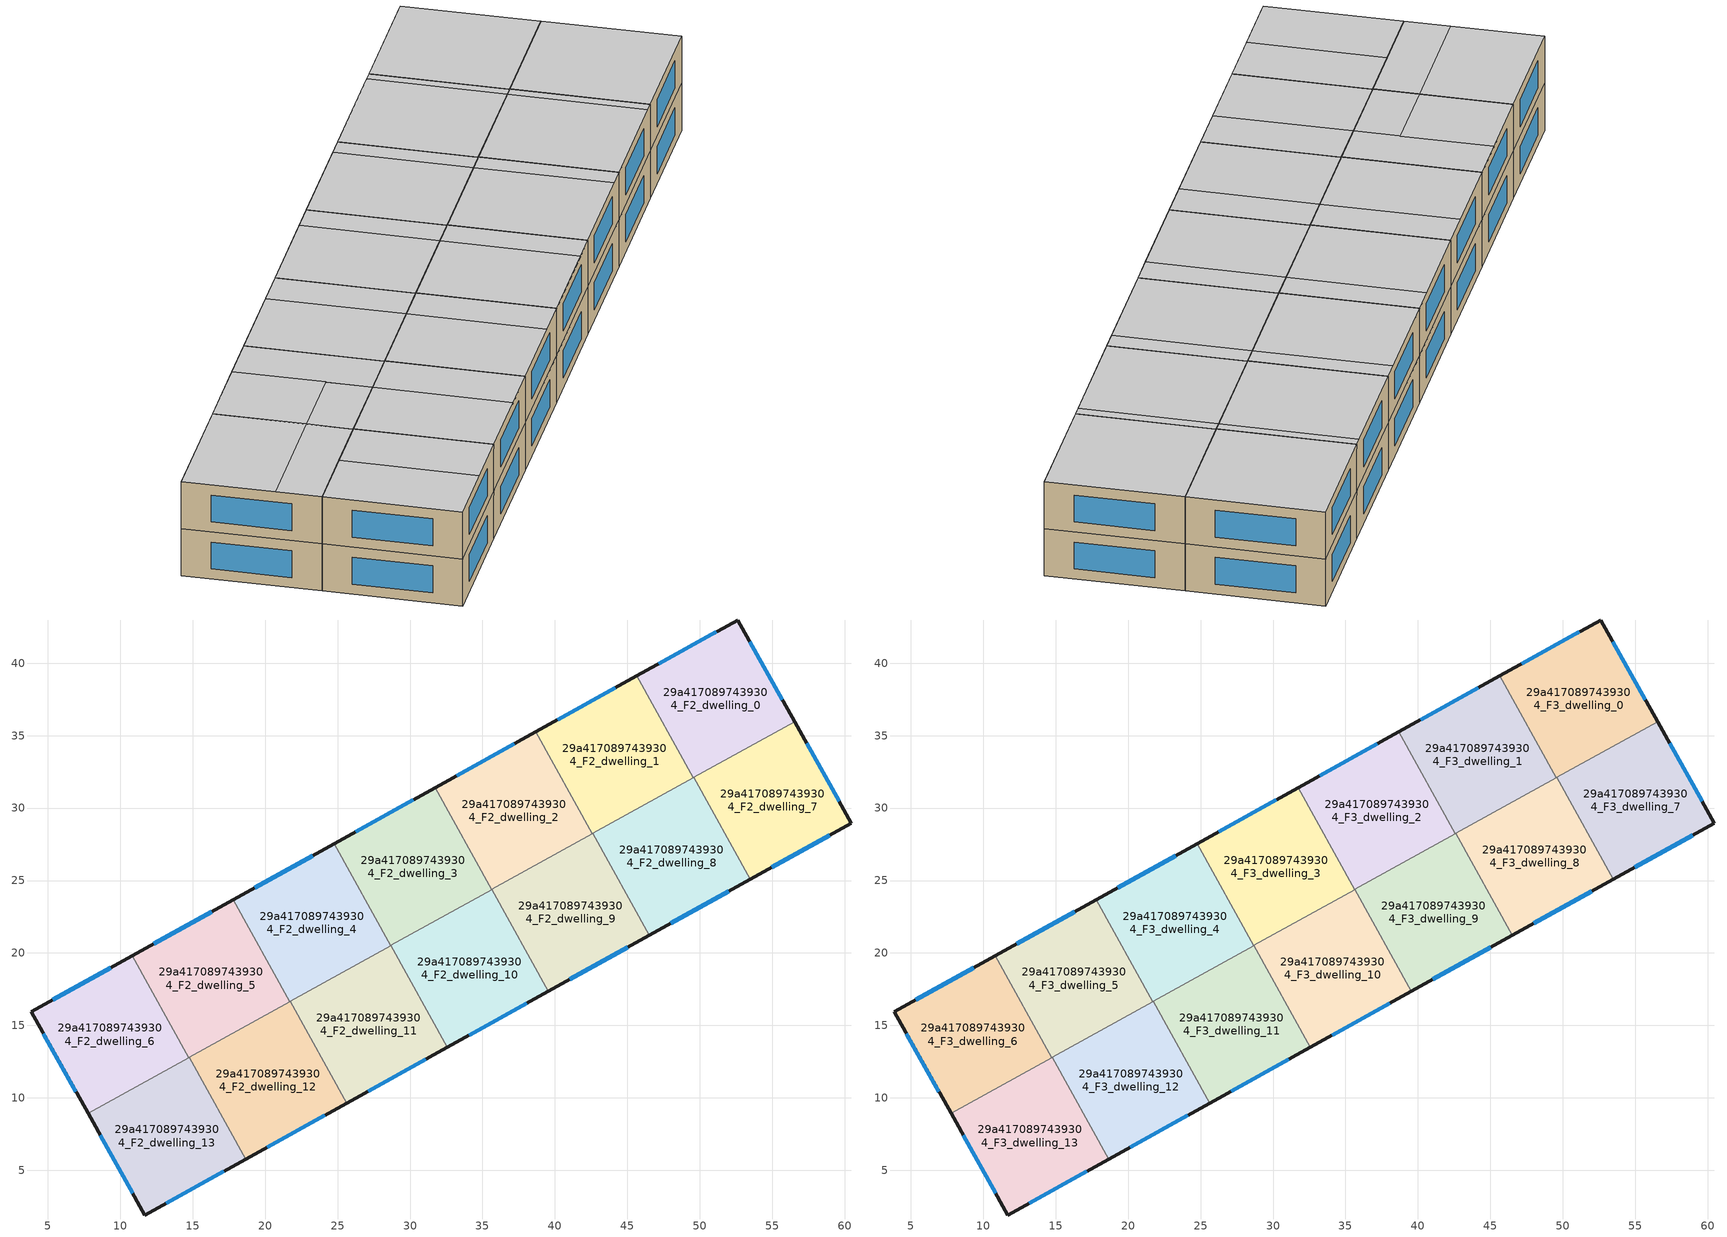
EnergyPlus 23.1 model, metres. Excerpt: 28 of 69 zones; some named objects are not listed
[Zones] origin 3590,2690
29a4170897439304_F2_dwelling_0
 floor to 29a4170897439304_F1_dwelling_0 (EU_floor_Construction): 52.62,42.99 56.55,35.97 49.56,32.1 45.67,39.13 z6
 wall outside (EU_wall_Construction): 56.55,35.97 52.62,42.99 45.67,39.13 z6:9
 wall to 29a4170897439304_F2_dwelling_1 (EU_wall_Construction): 45.67,39.13 49.56,32.1 z6:9
 wall to 29a4170897439304_F2_dwelling_7 (EU_wall_Construction): 49.59,32.12 56.55,35.97 z6:9
 wall to 29a4170897439304_F2_dwelling_8 (EU_wall_Construction): 49.56,32.1 49.59,32.12 z6:9
 window (EU_Window_Construction): 51.13,42.16 47.16,39.96 / 55.71,37.48 53.46,41.49 z6.64:8.36
29a4170897439304_F2_dwelling_1
 floor to 29a4170897439304_F1_dwelling_1 (EU_floor_Construction): 45.67,39.13 49.56,32.1 42.6,28.24 38.7,35.26 z6
 wall outside (EU_wall_Construction): 45.67,39.13 38.7,35.26 z6:9
 wall to 29a4170897439304_F2_dwelling_2 (EU_wall_Construction): 38.7,35.26 42.6,28.24 z6:9
 wall to 29a4170897439304_F2_dwelling_8 (EU_wall_Construction): 42.62,28.25 49.56,32.1 z6:9
 wall to 29a4170897439304_F2_dwelling_9 (EU_wall_Construction): 42.6,28.24 42.62,28.25 z6:9
 window (EU_Window_Construction): 44.17,38.3 40.19,36.09 z6.64:8.36
29a4170897439304_F2_dwelling_10
 floor to 29a4170897439304_F1_dwelling_10 (EU_floor_Construction): 35.65,24.39 39.55,17.36 32.58,13.49 28.68,20.52 z6
 wall outside (EU_wall_Construction): 32.58,13.49 39.55,17.36 z6:9
 wall to 29a4170897439304_F2_dwelling_9 (EU_wall_Construction): 39.55,17.36 35.65,24.39 z6:9
 wall to 29a4170897439304_F2_dwelling_11 (EU_wall_Construction): 28.68,20.52 32.58,13.49 z6:9
 wall to 29a4170897439304_F2_dwelling_3 (EU_wall_Construction): 35.63,24.37 28.68,20.52 z6:9
 wall to 29a4170897439304_F2_dwelling_2 (EU_wall_Construction): 35.65,24.39 35.63,24.37 z6:9
 window (EU_Window_Construction): 34.08,14.32 38.06,16.53 z6.64:8.36
29a4170897439304_F2_dwelling_11
 floor to 29a4170897439304_F1_dwelling_11 (EU_floor_Construction): 28.68,20.52 32.58,13.49 25.61,9.63 21.72,16.66 z6
 wall outside (EU_wall_Construction): 25.61,9.63 32.58,13.49 z6:9
 wall to 29a4170897439304_F2_dwelling_12 (EU_wall_Construction): 21.72,16.66 25.61,9.63 z6:9
 wall to 29a4170897439304_F2_dwelling_4 (EU_wall_Construction): 28.66,20.51 21.72,16.66 z6:9
 wall to 29a4170897439304_F2_dwelling_3 (EU_wall_Construction): 28.69,20.52 28.66,20.5 z6:9
 window (EU_Window_Construction): 27.11,10.46 31.09,12.67 z6.64:8.36
29a4170897439304_F2_dwelling_12
 floor to 29a4170897439304_F1_dwelling_12 (EU_floor_Construction): 21.72,16.66 25.61,9.63 18.65,5.76 14.75,12.79 z6
 wall outside (EU_wall_Construction): 18.65,5.76 25.61,9.63 z6:9
 wall to 29a4170897439304_F2_dwelling_13 (EU_wall_Construction): 14.75,12.79 18.65,5.76 z6:9
 wall to 29a4170897439304_F2_dwelling_5 (EU_wall_Construction): 21.69,16.64 14.75,12.79 z6:9
 wall to 29a4170897439304_F2_dwelling_4 (EU_wall_Construction): 21.72,16.65 21.69,16.64 z6:9
 window (EU_Window_Construction): 20.14,6.59 24.12,8.8 z6.64:8.36
29a4170897439304_F2_dwelling_13
 floor to 29a4170897439304_F1_dwelling_13 (EU_floor_Construction): 14.75,12.79 18.65,5.76 11.69,1.91 7.77,8.92 z6
 wall outside (EU_wall_Construction): 7.77,8.92 11.69,1.91 18.65,5.76 z6:9
 wall to 29a4170897439304_F2_dwelling_6 (EU_wall_Construction): 14.72,12.77 7.77,8.92 z6:9
 wall to 29a4170897439304_F2_dwelling_5 (EU_wall_Construction): 14.75,12.79 14.72,12.77 z6:9
 window (EU_Window_Construction): 13.18,2.73 17.16,4.94 / 8.61,7.41 10.85,3.41 z6.64:8.36
29a4170897439304_F2_dwelling_2
 floor to 29a4170897439304_F1_dwelling_2 (EU_floor_Construction): 38.7,35.26 42.6,28.24 35.63,24.37 31.73,31.4 z6
 wall outside (EU_wall_Construction): 38.7,35.26 31.73,31.4 z6:9
 wall to 29a4170897439304_F2_dwelling_3 (EU_wall_Construction): 31.73,31.4 35.63,24.37 z6:9
 wall to 29a4170897439304_F2_dwelling_9 (EU_wall_Construction): 35.65,24.39 42.6,28.24 z6:9
 window (EU_Window_Construction): 37.21,34.44 33.22,32.23 z6.64:8.36
29a4170897439304_F2_dwelling_3
 floor to 29a4170897439304_F1_dwelling_3 (EU_floor_Construction): 31.73,31.4 35.63,24.37 28.66,20.5 24.76,27.53 z6
 wall outside (EU_wall_Construction): 31.73,31.4 24.76,27.53 z6:9
 wall to 29a4170897439304_F2_dwelling_4 (EU_wall_Construction): 24.76,27.53 28.66,20.5 z6:9
 window (EU_Window_Construction): 30.24,30.57 26.25,28.36 z6.64:8.36
29a4170897439304_F2_dwelling_4
 floor to 29a4170897439304_F1_dwelling_4 (EU_floor_Construction): 24.76,27.53 28.66,20.5 21.69,16.64 17.79,23.67 z6
 wall outside (EU_wall_Construction): 24.76,27.53 17.79,23.67 z6:9
 wall to 29a4170897439304_F2_dwelling_5 (EU_wall_Construction): 17.79,23.67 21.69,16.64 z6:9
 window (EU_Window_Construction): 23.27,26.7 19.28,24.49 z6.64:8.36
29a4170897439304_F2_dwelling_5
 floor to 29a4170897439304_F1_dwelling_5 (EU_floor_Construction): 17.79,23.67 21.69,16.64 14.72,12.77 10.82,19.8 z6
 wall outside (EU_wall_Construction): 17.79,23.67 10.82,19.8 z6:9
 wall to 29a4170897439304_F2_dwelling_6 (EU_wall_Construction): 10.82,19.8 14.72,12.77 z6:9
 window (EU_Window_Construction): 16.3,22.84 12.32,20.63 z6.64:8.36
29a4170897439304_F2_dwelling_6
 floor to 29a4170897439304_F1_dwelling_6 (EU_floor_Construction): 10.82,19.8 14.72,12.77 7.77,8.92 3.84,15.93 z6
 wall outside (EU_wall_Construction): 10.82,19.8 3.84,15.93 7.77,8.92 z6:9
 window (EU_Window_Construction): 4.68,14.43 6.93,10.42 / 9.33,18.97 5.34,16.76 z6.64:8.36
29a4170897439304_F2_dwelling_7
 floor to 29a4170897439304_F1_dwelling_7 (EU_floor_Construction): 56.55,35.97 60.47,28.96 53.49,25.09 49.59,32.12 z6
 wall outside (EU_wall_Construction): 53.49,25.09 60.47,28.96 56.55,35.97 z6:9
 wall to 29a4170897439304_F2_dwelling_8 (EU_wall_Construction): 49.59,32.12 53.49,25.09 z6:9
 window (EU_Window_Construction): 59.63,30.47 57.39,34.47 / 54.98,25.92 58.98,28.13 z6.64:8.36
29a4170897439304_F2_dwelling_8
 floor to 29a4170897439304_F1_dwelling_8 (EU_floor_Construction): 49.59,32.12 53.49,25.09 46.52,21.22 42.62,28.25 z6
 wall outside (EU_wall_Construction): 46.52,21.22 53.49,25.09 z6:9
 wall to 29a4170897439304_F2_dwelling_9 (EU_wall_Construction): 42.62,28.25 46.52,21.22 z6:9
 window (EU_Window_Construction): 48.01,22.05 52,24.26 z6.64:8.36
29a4170897439304_F2_dwelling_9
 floor to 29a4170897439304_F1_dwelling_9 (EU_floor_Construction): 42.62,28.25 46.52,21.22 39.55,17.36 35.65,24.39 z6
 wall outside (EU_wall_Construction): 39.55,17.36 46.52,21.22 z6:9
 window (EU_Window_Construction): 41.04,18.19 45.03,20.4 z6.64:8.36
29a4170897439304_F3_dwelling_0
 floor to 29a4170897439304_F2_dwelling_0 (EU_floor_Construction): 52.62,42.99 56.55,35.97 49.56,32.1 45.67,39.13 z9
 wall outside (EU_wall_Construction): 56.55,35.97 52.62,42.99 45.67,39.13 z9:12
 wall to 29a4170897439304_F3_dwelling_1 (EU_wall_Construction): 45.67,39.13 49.56,32.1 z9:12
 wall to 29a4170897439304_F3_dwelling_7 (EU_wall_Construction): 49.59,32.12 56.55,35.97 z9:12
 wall to 29a4170897439304_F3_dwelling_8 (EU_wall_Construction): 49.56,32.1 49.59,32.12 z9:12
 window (EU_Window_Construction): 51.13,42.16 47.16,39.96 / 55.71,37.48 53.46,41.49 z9.64:11.36
 ceiling to 29a4170897439304_F4_dwelling_1 (EU_floor_Construction): 56.55,35.97 52.62,42.99 45.67,39.13 49.56,32.1 z12
29a4170897439304_F3_dwelling_1
 floor to 29a4170897439304_F2_dwelling_1 (EU_floor_Construction): 45.67,39.13 49.56,32.1 42.6,28.24 38.7,35.26 z9
 wall outside (EU_wall_Construction): 45.67,39.13 38.7,35.26 z9:12
 wall to 29a4170897439304_F3_dwelling_2 (EU_wall_Construction): 38.7,35.26 42.6,28.24 z9:12
 wall to 29a4170897439304_F3_dwelling_8 (EU_wall_Construction): 42.62,28.25 49.56,32.1 z9:12
 wall to 29a4170897439304_F3_dwelling_9 (EU_wall_Construction): 42.6,28.24 42.62,28.25 z9:12
 window (EU_Window_Construction): 44.17,38.3 40.19,36.09 z9.64:11.36
 ceiling adiabatic (EU_roof_Construction): 49.04,31.81 45.14,38.84 38.7,35.26 42.6,28.24 z12
 ceiling to 29a4170897439304_F4_dwelling_1 (EU_floor_Construction): 49.56,32.1 45.67,39.13 45.14,38.84 49.04,31.81 z12
29a4170897439304_F3_dwelling_10
 floor to 29a4170897439304_F2_dwelling_10 (EU_floor_Construction): 35.65,24.39 39.55,17.36 32.58,13.49 28.68,20.52 z9
 wall outside (EU_wall_Construction): 32.58,13.49 39.55,17.36 z9:12
 wall to 29a4170897439304_F3_dwelling_9 (EU_wall_Construction): 39.55,17.36 35.65,24.39 z9:12
 wall to 29a4170897439304_F3_dwelling_11 (EU_wall_Construction): 28.68,20.52 32.58,13.49 z9:12
 wall to 29a4170897439304_F3_dwelling_3 (EU_wall_Construction): 35.63,24.37 28.68,20.52 z9:12
 wall to 29a4170897439304_F3_dwelling_2 (EU_wall_Construction): 35.65,24.39 35.63,24.37 z9:12
 window (EU_Window_Construction): 34.08,14.32 38.06,16.53 z9.64:11.36
 ceiling to 29a4170897439304_F4_dwelling_6 (EU_floor_Construction): 37.93,16.46 34.03,23.49 28.69,20.52 32.58,13.49 z12
 ceiling to 29a4170897439304_F4_dwelling_4 (EU_floor_Construction): 39.55,17.36 35.65,24.39 34.03,23.49 37.93,16.46 z12
29a4170897439304_F3_dwelling_11
 floor to 29a4170897439304_F2_dwelling_11 (EU_floor_Construction): 28.68,20.52 32.58,13.49 25.61,9.63 21.72,16.66 z9
 wall outside (EU_wall_Construction): 25.61,9.63 32.58,13.49 z9:12
 wall to 29a4170897439304_F3_dwelling_12 (EU_wall_Construction): 21.72,16.66 25.61,9.63 z9:12
 wall to 29a4170897439304_F3_dwelling_4 (EU_wall_Construction): 28.66,20.51 21.72,16.66 z9:12
 wall to 29a4170897439304_F3_dwelling_3 (EU_wall_Construction): 28.69,20.52 28.66,20.5 z9:12
 window (EU_Window_Construction): 27.11,10.46 31.09,12.67 z9.64:11.36
 ceiling adiabatic (EU_roof_Construction): 30.42,12.3 26.53,19.32 21.72,16.66 25.61,9.63 z12
 ceiling to 29a4170897439304_F4_dwelling_6 (EU_floor_Construction): 32.58,13.49 28.69,20.52 26.53,19.32 30.42,12.3 z12
29a4170897439304_F3_dwelling_12
 floor to 29a4170897439304_F2_dwelling_12 (EU_floor_Construction): 21.72,16.66 25.61,9.63 18.65,5.76 14.75,12.79 z9
 wall outside (EU_wall_Construction): 18.65,5.76 25.61,9.63 z9:12
 wall to 29a4170897439304_F3_dwelling_13 (EU_wall_Construction): 14.75,12.79 18.65,5.76 z9:12
 wall to 29a4170897439304_F3_dwelling_5 (EU_wall_Construction): 21.69,16.64 14.75,12.79 z9:12
 wall to 29a4170897439304_F3_dwelling_4 (EU_wall_Construction): 21.72,16.65 21.69,16.64 z9:12
 window (EU_Window_Construction): 20.14,6.59 24.12,8.8 z9.64:11.36
 ceiling to 29a4170897439304_F4_dwelling_10 (EU_floor_Construction): 22.92,8.14 19.02,15.16 14.75,12.79 18.65,5.76 z12
 ceiling to 29a4170897439304_F4_dwelling_8 (EU_floor_Construction): 25.61,9.63 21.72,16.66 19.02,15.16 22.92,8.14 z12
29a4170897439304_F3_dwelling_13
 floor to 29a4170897439304_F2_dwelling_13 (EU_floor_Construction): 14.75,12.79 18.65,5.76 11.69,1.91 7.77,8.92 z9
 wall outside (EU_wall_Construction): 7.77,8.92 11.69,1.91 18.65,5.76 z9:12
 wall to 29a4170897439304_F3_dwelling_6 (EU_wall_Construction): 14.72,12.77 7.77,8.92 z9:12
 wall to 29a4170897439304_F3_dwelling_5 (EU_wall_Construction): 14.75,12.79 14.72,12.77 z9:12
 window (EU_Window_Construction): 13.18,2.73 17.16,4.94 / 8.61,7.41 10.85,3.41 z9.64:11.36
 ceiling to 29a4170897439304_F4_dwelling_11 (EU_floor_Construction): 15.41,3.97 11.52,11 7.77,8.92 11.69,1.91 z12
 ceiling to 29a4170897439304_F4_dwelling_10 (EU_floor_Construction): 18.65,5.76 14.75,12.79 11.52,11 15.41,3.97 z12
29a4170897439304_F3_dwelling_2
 floor to 29a4170897439304_F2_dwelling_2 (EU_floor_Construction): 38.7,35.26 42.6,28.24 35.63,24.37 31.73,31.4 z9
 wall outside (EU_wall_Construction): 38.7,35.26 31.73,31.4 z9:12
 wall to 29a4170897439304_F3_dwelling_3 (EU_wall_Construction): 31.73,31.4 35.63,24.37 z9:12
 wall to 29a4170897439304_F3_dwelling_9 (EU_wall_Construction): 35.65,24.39 42.6,28.24 z9:12
 window (EU_Window_Construction): 37.21,34.44 33.22,32.23 z9.64:11.36
 ceiling to 29a4170897439304_F4_dwelling_5 (EU_floor_Construction): 41.54,27.65 37.64,34.68 31.73,31.4 35.63,24.37 z12
 ceiling to 29a4170897439304_F4_dwelling_3 (EU_floor_Construction): 42.6,28.24 38.7,35.26 37.64,34.68 41.54,27.65 z12
29a4170897439304_F3_dwelling_3
 floor to 29a4170897439304_F2_dwelling_3 (EU_floor_Construction): 31.73,31.4 35.63,24.37 28.66,20.5 24.76,27.53 z9
 wall outside (EU_wall_Construction): 31.73,31.4 24.76,27.53 z9:12
 wall to 29a4170897439304_F3_dwelling_4 (EU_wall_Construction): 24.76,27.53 28.66,20.5 z9:12
 window (EU_Window_Construction): 30.24,30.57 26.25,28.36 z9.64:11.36
 ceiling adiabatic (EU_roof_Construction): 34.03,23.49 30.13,30.51 24.76,27.53 28.66,20.5 z12
 ceiling to 29a4170897439304_F4_dwelling_5 (EU_floor_Construction): 35.63,24.37 31.73,31.4 30.13,30.51 34.03,23.49 z12
29a4170897439304_F3_dwelling_4
 floor to 29a4170897439304_F2_dwelling_4 (EU_floor_Construction): 24.76,27.53 28.66,20.5 21.69,16.64 17.79,23.67 z9
 wall outside (EU_wall_Construction): 24.76,27.53 17.79,23.67 z9:12
 wall to 29a4170897439304_F3_dwelling_5 (EU_wall_Construction): 17.79,23.67 21.69,16.64 z9:12
 window (EU_Window_Construction): 23.27,26.7 19.28,24.49 z9.64:11.36
 ceiling to 29a4170897439304_F4_dwelling_9 (EU_floor_Construction): 26.53,19.32 22.63,26.35 17.79,23.67 21.69,16.64 z12
 ceiling adiabatic (EU_roof_Construction): 28.66,20.5 24.76,27.53 22.63,26.35 26.53,19.32 z12
29a4170897439304_F3_dwelling_5
 floor to 29a4170897439304_F2_dwelling_5 (EU_floor_Construction): 17.79,23.67 21.69,16.64 14.72,12.77 10.82,19.8 z9
 wall outside (EU_wall_Construction): 17.79,23.67 10.82,19.8 z9:12
 wall to 29a4170897439304_F3_dwelling_6 (EU_wall_Construction): 10.82,19.8 14.72,12.77 z9:12
 window (EU_Window_Construction): 16.3,22.84 12.32,20.63 z9.64:11.36
 ceiling to 29a4170897439304_F4_dwelling_12 (EU_floor_Construction): 17.72,17.51 15.12,22.19 10.82,19.8 13.42,15.12 z12
 ceiling to 29a4170897439304_F4_dwelling_9 (EU_floor_Construction): 21.69,16.64 17.79,23.67 15.12,22.19 19.02,15.16 z12
 ceiling adiabatic (EU_roof_Construction): 19.02,15.16 17.72,17.51 13.42,15.12 14.72,12.77 z12
29a4170897439304_F3_dwelling_6
 floor to 29a4170897439304_F2_dwelling_6 (EU_floor_Construction): 10.82,19.8 14.72,12.77 7.77,8.92 3.84,15.93 z9
 wall outside (EU_wall_Construction): 10.82,19.8 3.84,15.93 7.77,8.92 z9:12
 window (EU_Window_Construction): 4.68,14.43 6.93,10.42 / 9.33,18.97 5.34,16.76 z9.64:11.36
 ceiling to 29a4170897439304_F4_dwelling_12 (EU_floor_Construction): 13.42,15.12 10.82,19.8 3.84,15.93 6.45,11.26 z12
 ceiling adiabatic (EU_roof_Construction): 14.72,12.77 13.42,15.12 6.45,11.26 7.77,8.92 z12
29a4170897439304_F3_dwelling_7
 floor to 29a4170897439304_F2_dwelling_7 (EU_floor_Construction): 56.55,35.97 60.47,28.96 53.49,25.09 49.59,32.12 z9
 wall outside (EU_wall_Construction): 53.49,25.09 60.47,28.96 56.55,35.97 z9:12
 wall to 29a4170897439304_F3_dwelling_8 (EU_wall_Construction): 49.59,32.12 53.49,25.09 z9:12
 window (EU_Window_Construction): 59.63,30.47 57.39,34.47 / 54.98,25.92 58.98,28.13 z9.64:11.36
 ceiling to 29a4170897439304_F4_dwelling_0 (EU_floor_Construction): 60.47,28.96 56.55,35.96 49.6,32.1 53.49,25.09 z12
 ceiling to 29a4170897439304_F4_dwelling_1 (EU_floor_Construction): 56.55,35.96 56.55,35.97 49.59,32.12 49.6,32.1 z12
29a4170897439304_F3_dwelling_8
 floor to 29a4170897439304_F2_dwelling_8 (EU_floor_Construction): 49.59,32.12 53.49,25.09 46.52,21.22 42.62,28.25 z9
 wall outside (EU_wall_Construction): 46.52,21.22 53.49,25.09 z9:12
 wall to 29a4170897439304_F3_dwelling_9 (EU_wall_Construction): 42.62,28.25 46.52,21.22 z9:12
 window (EU_Window_Construction): 48.01,22.05 52,24.26 z9.64:11.36
 ceiling adiabatic (EU_roof_Construction): 52.94,24.79 49.04,31.81 42.62,28.25 46.52,21.22 z12
 ceiling to 29a4170897439304_F4_dwelling_0 (EU_floor_Construction): 53.49,25.09 49.6,32.1 49.05,31.8 52.94,24.79 z12
29a4170897439304_F3_dwelling_9
 floor to 29a4170897439304_F2_dwelling_9 (EU_floor_Construction): 42.62,28.25 46.52,21.22 39.55,17.36 35.65,24.39 z9
 wall outside (EU_wall_Construction): 39.55,17.36 46.52,21.22 z9:12
 window (EU_Window_Construction): 41.04,18.19 45.03,20.4 z9.64:11.36
 ceiling to 29a4170897439304_F4_dwelling_4 (EU_floor_Construction): 45.43,20.62 41.54,27.65 35.65,24.39 39.55,17.36 z12
 ceiling adiabatic (EU_roof_Construction): 46.52,21.22 42.62,28.25 41.54,27.65 45.43,20.62 z12
[Building]
EU S2 Campaign: North Axis=0; Terrain=City; Solar Distribution=FullExterior
[Site:Location]
Yerevan-Zvartnots.Intl.AP: Latitude=40.15; Longitude=44.383; Time Zone=4; Elevation=854
[SizingPeriod:WeatherFileDays]
AnnualSizingPeriod: Begin Month=1; Begin Day of Month=1; End Month=12; End Day of Month=31; Day of Week for Start Day=Monday; Use Weather File Daylight Saving Period=No; Use Weather File Rain and Snow Indicators=No
[MATERIAL]
EU_InternalMass_Material: Roughness=MediumRough; Thickness=0.1; Conductivity=1; Density=1800; Specific Heat=900; Thermal Absorptance=0.9; Solar Absorptance=0.7; Visible Absorptance=0.7
[MATERIAL:NOMASS] Roughness=MediumRough; Thermal Absorptance=0.9; Solar Absorptance=0.7; Visible Absorptance=0.7
Name | Thermal Resistance
EU_wall_NoMass | 1.05043
EU_roof_NoMass | 1.45357
EU_floor_NoMass | 0.478065
[WINDOWMATERIAL:SIMPLEGLAZINGSYSTEM]
EU_Window_SimpleGlazing: UFactor=2.5566; Solar Heat Gain Coefficient=0.75; Visible Transmittance=0.75
[CONSTRUCTION]
EU_wall_Construction: EU_wall_NoMass
EU_roof_Construction: EU_roof_NoMass
EU_floor_Construction: EU_floor_NoMass
EU_Window_Construction: EU_Window_SimpleGlazing
EU_InternalMass_Construction: EU_InternalMass_Material
[ZONE] Type=1; Multiplier=1; Ceiling Height=autocalculate; Floor Area=autocalculate; Part of Total Floor Area=Yes
Name | Volume
29a4170897439304_F2_dwelling_0; 29a4170897439304_F3_dwelling_0; 29a4170897439304_F2_dwelling_2; 29a4170897439304_F3_dwelling_2 | 192.111
29a4170897439304_F2_dwelling_1; 29a4170897439304_F3_dwelling_1; 29a4170897439304_F2_dwelling_3; 29a4170897439304_F3_dwelling_3; 29a4170897439304_F2_dwelling_6; 29a4170897439304_F3_dwelling_6 | 192.106
29a4170897439304_F2_dwelling_10; 29a4170897439304_F3_dwelling_10; 29a4170897439304_F2_dwelling_8; 29a4170897439304_F3_dwelling_8 | 192.085
29a4170897439304_F2_dwelling_11; 29a4170897439304_F3_dwelling_11; 29a4170897439304_F2_dwelling_13; 29a4170897439304_F3_dwelling_13 | 192.074
29a4170897439304_F2_dwelling_12; 29a4170897439304_F3_dwelling_12 | 192.09
29a4170897439304_F2_dwelling_4; 29a4170897439304_F3_dwelling_4 | 192.094
29a4170897439304_F2_dwelling_5; 29a4170897439304_F3_dwelling_5 | 192.122
29a4170897439304_F2_dwelling_7; 29a4170897439304_F3_dwelling_7 | 192.089
29a4170897439304_F2_dwelling_9; 29a4170897439304_F3_dwelling_9 | 192.078
[INTERNALMASS] Construction=EU_InternalMass_Construction
Name | Zone or ZoneList | Surface Area
29a4170897439304_F2_dwelling_0_EU_InternalMass | 29a4170897439304_F2_dwelling_0 | 64.0369
29a4170897439304_F2_dwelling_1_EU_InternalMass | 29a4170897439304_F2_dwelling_1 | 64.0354
29a4170897439304_F2_dwelling_2_EU_InternalMass | 29a4170897439304_F2_dwelling_2 | 64.0369
29a4170897439304_F2_dwelling_3_EU_InternalMass | 29a4170897439304_F2_dwelling_3 | 64.0354
29a4170897439304_F2_dwelling_4_EU_InternalMass | 29a4170897439304_F2_dwelling_4 | 64.0315
29a4170897439304_F2_dwelling_5_EU_InternalMass | 29a4170897439304_F2_dwelling_5 | 64.0408
29a4170897439304_F2_dwelling_6_EU_InternalMass | 29a4170897439304_F2_dwelling_6 | 64.0353
29a4170897439304_F2_dwelling_7_EU_InternalMass | 29a4170897439304_F2_dwelling_7 | 64.0299
29a4170897439304_F2_dwelling_8_EU_InternalMass | 29a4170897439304_F2_dwelling_8 | 64.0284
29a4170897439304_F2_dwelling_9_EU_InternalMass | 29a4170897439304_F2_dwelling_9 | 64.0261
29a4170897439304_F2_dwelling_10_EU_InternalMass | 29a4170897439304_F2_dwelling_10 | 64.0284
29a4170897439304_F2_dwelling_11_EU_InternalMass | 29a4170897439304_F2_dwelling_11 | 64.0245
29a4170897439304_F2_dwelling_12_EU_InternalMass | 29a4170897439304_F2_dwelling_12 | 64.03
29a4170897439304_F2_dwelling_13_EU_InternalMass | 29a4170897439304_F2_dwelling_13 | 64.0245
29a4170897439304_F3_dwelling_0_EU_InternalMass | 29a4170897439304_F3_dwelling_0 | 64.0369
29a4170897439304_F3_dwelling_1_EU_InternalMass | 29a4170897439304_F3_dwelling_1 | 64.0354
29a4170897439304_F3_dwelling_2_EU_InternalMass | 29a4170897439304_F3_dwelling_2 | 64.0369
29a4170897439304_F3_dwelling_3_EU_InternalMass | 29a4170897439304_F3_dwelling_3 | 64.0354
29a4170897439304_F3_dwelling_4_EU_InternalMass | 29a4170897439304_F3_dwelling_4 | 64.0315
29a4170897439304_F3_dwelling_5_EU_InternalMass | 29a4170897439304_F3_dwelling_5 | 64.0408
29a4170897439304_F3_dwelling_6_EU_InternalMass | 29a4170897439304_F3_dwelling_6 | 64.0353
29a4170897439304_F3_dwelling_7_EU_InternalMass | 29a4170897439304_F3_dwelling_7 | 64.0299
29a4170897439304_F3_dwelling_8_EU_InternalMass | 29a4170897439304_F3_dwelling_8 | 64.0284
29a4170897439304_F3_dwelling_9_EU_InternalMass | 29a4170897439304_F3_dwelling_9 | 64.0261
29a4170897439304_F3_dwelling_10_EU_InternalMass | 29a4170897439304_F3_dwelling_10 | 64.0284
29a4170897439304_F3_dwelling_11_EU_InternalMass | 29a4170897439304_F3_dwelling_11 | 64.0245
29a4170897439304_F3_dwelling_12_EU_InternalMass | 29a4170897439304_F3_dwelling_12 | 64.03
29a4170897439304_F3_dwelling_13_EU_InternalMass | 29a4170897439304_F3_dwelling_13 | 64.0245
[OTHEREQUIPMENT] Fuel Type=Electricity; Design Level Calculation Method=Watts/Area; Power per Zone Floor Area=1; Fraction Latent=0; Fraction Radiant=0; Fraction Lost=0; Carbon Dioxide Generation Rate=0; EndUse Subcategory=EU_Step8_InternalGains
Name | Zone or ZoneList or Space or SpaceList | Schedule
EU_Step8_InternalGain_29a4170897439304_F2_dwelling_0_f000 | 29a4170897439304_F2_dwelling_0 | EU_Step8_GainSchedule_29a4170897439304_F2_dwelling_0_f000
EU_Step8_InternalGain_29a4170897439304_F2_dwelling_1_f000 | 29a4170897439304_F2_dwelling_1 | EU_Step8_GainSchedule_29a4170897439304_F2_dwelling_1_f000
EU_Step8_InternalGain_29a4170897439304_F2_dwelling_2_f000 | 29a4170897439304_F2_dwelling_2 | EU_Step8_GainSchedule_29a4170897439304_F2_dwelling_2_f000
EU_Step8_InternalGain_29a4170897439304_F2_dwelling_3_f000 | 29a4170897439304_F2_dwelling_3 | EU_Step8_GainSchedule_29a4170897439304_F2_dwelling_3_f000
EU_Step8_InternalGain_29a4170897439304_F2_dwelling_4_f000 | 29a4170897439304_F2_dwelling_4 | EU_Step8_GainSchedule_29a4170897439304_F2_dwelling_4_f000
EU_Step8_InternalGain_29a4170897439304_F2_dwelling_5_f000 | 29a4170897439304_F2_dwelling_5 | EU_Step8_GainSchedule_29a4170897439304_F2_dwelling_5_f000
EU_Step8_InternalGain_29a4170897439304_F2_dwelling_6_f000 | 29a4170897439304_F2_dwelling_6 | EU_Step8_GainSchedule_29a4170897439304_F2_dwelling_6_f000
EU_Step8_InternalGain_29a4170897439304_F2_dwelling_7_f000 | 29a4170897439304_F2_dwelling_7 | EU_Step8_GainSchedule_29a4170897439304_F2_dwelling_7_f000
EU_Step8_InternalGain_29a4170897439304_F2_dwelling_8_f000 | 29a4170897439304_F2_dwelling_8 | EU_Step8_GainSchedule_29a4170897439304_F2_dwelling_8_f000
EU_Step8_InternalGain_29a4170897439304_F2_dwelling_9_f000 | 29a4170897439304_F2_dwelling_9 | EU_Step8_GainSchedule_29a4170897439304_F2_dwelling_9_f000
EU_Step8_InternalGain_29a4170897439304_F2_dwelling_10_f000 | 29a4170897439304_F2_dwelling_10 | EU_Step8_GainSchedule_29a4170897439304_F2_dwelling_10_f000
EU_Step8_InternalGain_29a4170897439304_F2_dwelling_11_f000 | 29a4170897439304_F2_dwelling_11 | EU_Step8_GainSchedule_29a4170897439304_F2_dwelling_11_f000
EU_Step8_InternalGain_29a4170897439304_F2_dwelling_12_f000 | 29a4170897439304_F2_dwelling_12 | EU_Step8_GainSchedule_29a4170897439304_F2_dwelling_12_f000
EU_Step8_InternalGain_29a4170897439304_F2_dwelling_13_f000 | 29a4170897439304_F2_dwelling_13 | EU_Step8_GainSchedule_29a4170897439304_F2_dwelling_13_f000
EU_Step8_InternalGain_29a4170897439304_F3_dwelling_0_f000 | 29a4170897439304_F3_dwelling_0 | EU_Step8_GainSchedule_29a4170897439304_F3_dwelling_0_f000
EU_Step8_InternalGain_29a4170897439304_F3_dwelling_1_f000 | 29a4170897439304_F3_dwelling_1 | EU_Step8_GainSchedule_29a4170897439304_F3_dwelling_1_f000
EU_Step8_InternalGain_29a4170897439304_F3_dwelling_2_f000 | 29a4170897439304_F3_dwelling_2 | EU_Step8_GainSchedule_29a4170897439304_F3_dwelling_2_f000
EU_Step8_InternalGain_29a4170897439304_F3_dwelling_3_f000 | 29a4170897439304_F3_dwelling_3 | EU_Step8_GainSchedule_29a4170897439304_F3_dwelling_3_f000
EU_Step8_InternalGain_29a4170897439304_F3_dwelling_4_f000 | 29a4170897439304_F3_dwelling_4 | EU_Step8_GainSchedule_29a4170897439304_F3_dwelling_4_f000
EU_Step8_InternalGain_29a4170897439304_F3_dwelling_5_f000 | 29a4170897439304_F3_dwelling_5 | EU_Step8_GainSchedule_29a4170897439304_F3_dwelling_5_f000
EU_Step8_InternalGain_29a4170897439304_F3_dwelling_6_f000 | 29a4170897439304_F3_dwelling_6 | EU_Step8_GainSchedule_29a4170897439304_F3_dwelling_6_f000
EU_Step8_InternalGain_29a4170897439304_F3_dwelling_7_f000 | 29a4170897439304_F3_dwelling_7 | EU_Step8_GainSchedule_29a4170897439304_F3_dwelling_7_f000
EU_Step8_InternalGain_29a4170897439304_F3_dwelling_8_f000 | 29a4170897439304_F3_dwelling_8 | EU_Step8_GainSchedule_29a4170897439304_F3_dwelling_8_f000
EU_Step8_InternalGain_29a4170897439304_F3_dwelling_9_f000 | 29a4170897439304_F3_dwelling_9 | EU_Step8_GainSchedule_29a4170897439304_F3_dwelling_9_f000
EU_Step8_InternalGain_29a4170897439304_F3_dwelling_10_f000 | 29a4170897439304_F3_dwelling_10 | EU_Step8_GainSchedule_29a4170897439304_F3_dwelling_10_f000
EU_Step8_InternalGain_29a4170897439304_F3_dwelling_11_f000 | 29a4170897439304_F3_dwelling_11 | EU_Step8_GainSchedule_29a4170897439304_F3_dwelling_11_f000
EU_Step8_InternalGain_29a4170897439304_F3_dwelling_12_f000 | 29a4170897439304_F3_dwelling_12 | EU_Step8_GainSchedule_29a4170897439304_F3_dwelling_12_f000
EU_Step8_InternalGain_29a4170897439304_F3_dwelling_13_f000 | 29a4170897439304_F3_dwelling_13 | EU_Step8_GainSchedule_29a4170897439304_F3_dwelling_13_f000
[ZONEVENTILATION:DESIGNFLOWRATE] Schedule=EU_AlwaysOn; Design Flow Rate Calculation Method=AirChanges/Hour; Air Changes per Hour=0.557805; Ventilation Type=Natural; Fan Pressure Rise=0; Fan Total Efficiency=1; Constant Term Coefficient=1; Temperature Term Coefficient=0; Velocity Term Coefficient=0; Velocity Squared Term Coefficient=0; Minimum Indoor Temperature=-100; Maximum Indoor Temperature=100; Delta Temperature=-100; Minimum Outdoor Temperature=-100; Maximum Outdoor Temperature=100; Maximum Wind Speed=40
Name | Zone or ZoneList or Space or SpaceList
EU_ConstantAir_29a4170897439304_F2_dwelling_0 | 29a4170897439304_F2_dwelling_0
EU_ConstantAir_29a4170897439304_F2_dwelling_1 | 29a4170897439304_F2_dwelling_1
EU_ConstantAir_29a4170897439304_F2_dwelling_2 | 29a4170897439304_F2_dwelling_2
EU_ConstantAir_29a4170897439304_F2_dwelling_3 | 29a4170897439304_F2_dwelling_3
EU_ConstantAir_29a4170897439304_F2_dwelling_4 | 29a4170897439304_F2_dwelling_4
EU_ConstantAir_29a4170897439304_F2_dwelling_5 | 29a4170897439304_F2_dwelling_5
EU_ConstantAir_29a4170897439304_F2_dwelling_6 | 29a4170897439304_F2_dwelling_6
EU_ConstantAir_29a4170897439304_F2_dwelling_7 | 29a4170897439304_F2_dwelling_7
EU_ConstantAir_29a4170897439304_F2_dwelling_8 | 29a4170897439304_F2_dwelling_8
EU_ConstantAir_29a4170897439304_F2_dwelling_9 | 29a4170897439304_F2_dwelling_9
EU_ConstantAir_29a4170897439304_F2_dwelling_10 | 29a4170897439304_F2_dwelling_10
EU_ConstantAir_29a4170897439304_F2_dwelling_11 | 29a4170897439304_F2_dwelling_11
EU_ConstantAir_29a4170897439304_F2_dwelling_12 | 29a4170897439304_F2_dwelling_12
EU_ConstantAir_29a4170897439304_F2_dwelling_13 | 29a4170897439304_F2_dwelling_13
EU_ConstantAir_29a4170897439304_F3_dwelling_0 | 29a4170897439304_F3_dwelling_0
EU_ConstantAir_29a4170897439304_F3_dwelling_1 | 29a4170897439304_F3_dwelling_1
EU_ConstantAir_29a4170897439304_F3_dwelling_2 | 29a4170897439304_F3_dwelling_2
EU_ConstantAir_29a4170897439304_F3_dwelling_3 | 29a4170897439304_F3_dwelling_3
EU_ConstantAir_29a4170897439304_F3_dwelling_4 | 29a4170897439304_F3_dwelling_4
EU_ConstantAir_29a4170897439304_F3_dwelling_5 | 29a4170897439304_F3_dwelling_5
EU_ConstantAir_29a4170897439304_F3_dwelling_6 | 29a4170897439304_F3_dwelling_6
EU_ConstantAir_29a4170897439304_F3_dwelling_7 | 29a4170897439304_F3_dwelling_7
EU_ConstantAir_29a4170897439304_F3_dwelling_8 | 29a4170897439304_F3_dwelling_8
EU_ConstantAir_29a4170897439304_F3_dwelling_9 | 29a4170897439304_F3_dwelling_9
EU_ConstantAir_29a4170897439304_F3_dwelling_10 | 29a4170897439304_F3_dwelling_10
EU_ConstantAir_29a4170897439304_F3_dwelling_11 | 29a4170897439304_F3_dwelling_11
EU_ConstantAir_29a4170897439304_F3_dwelling_12 | 29a4170897439304_F3_dwelling_12
EU_ConstantAir_29a4170897439304_F3_dwelling_13 | 29a4170897439304_F3_dwelling_13
[HVACTEMPLATE:ZONE:IDEALLOADSAIRSYSTEM] System Availability Schedule=EU_AlwaysOn; Maximum Heating Supply Air Temperature=50; Minimum Cooling Supply Air Temperature=13; Maximum Heating Supply Air Humidity Ratio=0.0156; Minimum Cooling Supply Air Humidity Ratio=0.0077; Heating Limit=NoLimit; Cooling Limit=NoLimit; Heating Availability Schedule=EU_AlwaysOn; Cooling Availability Schedule=EU_CoolingOff; Dehumidification Control Type=ConstantSensibleHeatRatio; Cooling Sensible Heat Ratio=0.7; Dehumidification Setpoint=60; Humidification Control Type=None; Humidification Setpoint=30; Outdoor Air Method=None; Outdoor Air Flow Rate per Person=0.00944; Outdoor Air Flow Rate per Zone Floor Area=0; Outdoor Air Flow Rate per Zone=0; Demand Controlled Ventilation Type=None; Outdoor Air Economizer Type=NoEconomizer; Heat Recovery Type=None; Sensible Heat Recovery Effectiveness=0.7; Latent Heat Recovery Effectiveness=0.65
Name | Template Thermostat
29a4170897439304_F2_dwelling_0 | EU_HeatOnly_29a4170897439304_F2_dwelling_0
29a4170897439304_F2_dwelling_1 | EU_HeatOnly_29a4170897439304_F2_dwelling_1
29a4170897439304_F2_dwelling_2 | EU_HeatOnly_29a4170897439304_F2_dwelling_2
29a4170897439304_F2_dwelling_3 | EU_HeatOnly_29a4170897439304_F2_dwelling_3
29a4170897439304_F2_dwelling_4 | EU_HeatOnly_29a4170897439304_F2_dwelling_4
29a4170897439304_F2_dwelling_5 | EU_HeatOnly_29a4170897439304_F2_dwelling_5
29a4170897439304_F2_dwelling_6 | EU_HeatOnly_29a4170897439304_F2_dwelling_6
29a4170897439304_F2_dwelling_7 | EU_HeatOnly_29a4170897439304_F2_dwelling_7
29a4170897439304_F2_dwelling_8 | EU_HeatOnly_29a4170897439304_F2_dwelling_8
29a4170897439304_F2_dwelling_9 | EU_HeatOnly_29a4170897439304_F2_dwelling_9
29a4170897439304_F2_dwelling_10 | EU_HeatOnly_29a4170897439304_F2_dwelling_10
29a4170897439304_F2_dwelling_11 | EU_HeatOnly_29a4170897439304_F2_dwelling_11
29a4170897439304_F2_dwelling_12 | EU_HeatOnly_29a4170897439304_F2_dwelling_12
29a4170897439304_F2_dwelling_13 | EU_HeatOnly_29a4170897439304_F2_dwelling_13
29a4170897439304_F3_dwelling_0 | EU_HeatOnly_29a4170897439304_F3_dwelling_0
29a4170897439304_F3_dwelling_1 | EU_HeatOnly_29a4170897439304_F3_dwelling_1
29a4170897439304_F3_dwelling_2 | EU_HeatOnly_29a4170897439304_F3_dwelling_2
29a4170897439304_F3_dwelling_3 | EU_HeatOnly_29a4170897439304_F3_dwelling_3
29a4170897439304_F3_dwelling_4 | EU_HeatOnly_29a4170897439304_F3_dwelling_4
29a4170897439304_F3_dwelling_5 | EU_HeatOnly_29a4170897439304_F3_dwelling_5
29a4170897439304_F3_dwelling_6 | EU_HeatOnly_29a4170897439304_F3_dwelling_6
29a4170897439304_F3_dwelling_7 | EU_HeatOnly_29a4170897439304_F3_dwelling_7
29a4170897439304_F3_dwelling_8 | EU_HeatOnly_29a4170897439304_F3_dwelling_8
29a4170897439304_F3_dwelling_9 | EU_HeatOnly_29a4170897439304_F3_dwelling_9
29a4170897439304_F3_dwelling_10 | EU_HeatOnly_29a4170897439304_F3_dwelling_10
29a4170897439304_F3_dwelling_11 | EU_HeatOnly_29a4170897439304_F3_dwelling_11
29a4170897439304_F3_dwelling_12 | EU_HeatOnly_29a4170897439304_F3_dwelling_12
29a4170897439304_F3_dwelling_13 | EU_HeatOnly_29a4170897439304_F3_dwelling_13
[SIZING:ZONE] Zone Cooling Design Supply Air Temperature Input Method=SupplyAirTemperature; Zone Cooling Design Supply Air Temperature=13; Zone Heating Design Supply Air Temperature Input Method=SupplyAirTemperature; Zone Heating Design Supply Air Temperature=50; Zone Cooling Design Supply Air Humidity Ratio=0.008; Zone Heating Design Supply Air Humidity Ratio=0.008; Cooling Design Air Flow Method=DesignDay; Cooling Design Air Flow Rate=0; Cooling Minimum Air Flow per Zone Floor Area=0.000762; Cooling Minimum Air Flow=0; Cooling Minimum Air Flow Fraction=0.2; Heating Design Air Flow Method=DesignDay; Heating Design Air Flow Rate=0; Heating Maximum Air Flow per Zone Floor Area=0.002032; Heating Maximum Air Flow=0.141576; Heating Maximum Air Flow Fraction=0.3; Account for Dedicated Outdoor Air System=No; Dedicated Outdoor Air System Control Strategy=NeutralSupplyAir; Dedicated Outdoor Air Low Setpoint Temperature for Design=autosize; Dedicated Outdoor Air High Setpoint Temperature for Design=autosize; Zone Load Sizing Method=Sensible Load Only No Latent Load; Zone Latent Cooling Design Supply Air Humidity Ratio Input Method=HumidityRatioDifference; Zone Cooling Design Supply Air Humidity Ratio Difference=0.005; Zone Latent Heating Design Supply Air Humidity Ratio Input Method=HumidityRatioDifference; Zone Humidification Design Supply Air Humidity Ratio Difference=0.005
29a4170897439304_F2_dwelling_0; 29a4170897439304_F2_dwelling_1; 29a4170897439304_F2_dwelling_2; 29a4170897439304_F2_dwelling_3; 29a4170897439304_F2_dwelling_4; 29a4170897439304_F2_dwelling_5; 29a4170897439304_F2_dwelling_6; 29a4170897439304_F2_dwelling_7; 29a4170897439304_F2_dwelling_8; 29a4170897439304_F2_dwelling_9; 29a4170897439304_F2_dwelling_10; 29a4170897439304_F2_dwelling_11; 29a4170897439304_F2_dwelling_12; 29a4170897439304_F2_dwelling_13; 29a4170897439304_F3_dwelling_0; 29a4170897439304_F3_dwelling_1; 29a4170897439304_F3_dwelling_2; 29a4170897439304_F3_dwelling_3; 29a4170897439304_F3_dwelling_4; 29a4170897439304_F3_dwelling_5; 29a4170897439304_F3_dwelling_6; 29a4170897439304_F3_dwelling_7; 29a4170897439304_F3_dwelling_8; 29a4170897439304_F3_dwelling_9; 29a4170897439304_F3_dwelling_10; 29a4170897439304_F3_dwelling_11; 29a4170897439304_F3_dwelling_12; 29a4170897439304_F3_dwelling_13
[SCHEDULE:CONSTANT]
Name | Hourly Value
EU_AlwaysOn | 1
EU_CoolingOff | 0
[SCHEDULE:FILE] Column Number=1; Rows to Skip at Top=0; Number of Hours of Data=8760; Column Separator=Comma; Interpolate to Timestep=No; Minutes per Item=60; Adjust Schedule for Daylight Savings=Yes
Name | File
EU_Step8_GainSchedule_29a4170897439304_F2_dwelling_0_f000 | ../../schedules/29a4170897439304/29a4170897439304_F2_dwelling_0_f000_gain.csv
EU_Step8_GainSchedule_29a4170897439304_F2_dwelling_1_f000 | ../../schedules/29a4170897439304/29a4170897439304_F2_dwelling_1_f000_gain.csv
EU_Step8_GainSchedule_29a4170897439304_F2_dwelling_2_f000 | ../../schedules/29a4170897439304/29a4170897439304_F2_dwelling_2_f000_gain.csv
EU_Step8_GainSchedule_29a4170897439304_F2_dwelling_3_f000 | ../../schedules/29a4170897439304/29a4170897439304_F2_dwelling_3_f000_gain.csv
EU_Step8_GainSchedule_29a4170897439304_F2_dwelling_4_f000 | ../../schedules/29a4170897439304/29a4170897439304_F2_dwelling_4_f000_gain.csv
EU_Step8_GainSchedule_29a4170897439304_F2_dwelling_5_f000 | ../../schedules/29a4170897439304/29a4170897439304_F2_dwelling_5_f000_gain.csv
EU_Step8_GainSchedule_29a4170897439304_F2_dwelling_6_f000 | ../../schedules/29a4170897439304/29a4170897439304_F2_dwelling_6_f000_gain.csv
EU_Step8_GainSchedule_29a4170897439304_F2_dwelling_7_f000 | ../../schedules/29a4170897439304/29a4170897439304_F2_dwelling_7_f000_gain.csv
EU_Step8_GainSchedule_29a4170897439304_F2_dwelling_8_f000 | ../../schedules/29a4170897439304/29a4170897439304_F2_dwelling_8_f000_gain.csv
EU_Step8_GainSchedule_29a4170897439304_F2_dwelling_9_f000 | ../../schedules/29a4170897439304/29a4170897439304_F2_dwelling_9_f000_gain.csv
EU_Step8_GainSchedule_29a4170897439304_F2_dwelling_10_f000 | ../../schedules/29a4170897439304/29a4170897439304_F2_dwelling_10_f000_gain.csv
EU_Step8_GainSchedule_29a4170897439304_F2_dwelling_11_f000 | ../../schedules/29a4170897439304/29a4170897439304_F2_dwelling_11_f000_gain.csv
EU_Step8_GainSchedule_29a4170897439304_F2_dwelling_12_f000 | ../../schedules/29a4170897439304/29a4170897439304_F2_dwelling_12_f000_gain.csv
EU_Step8_GainSchedule_29a4170897439304_F2_dwelling_13_f000 | ../../schedules/29a4170897439304/29a4170897439304_F2_dwelling_13_f000_gain.csv
EU_Step8_GainSchedule_29a4170897439304_F3_dwelling_0_f000 | ../../schedules/29a4170897439304/29a4170897439304_F3_dwelling_0_f000_gain.csv
EU_Step8_GainSchedule_29a4170897439304_F3_dwelling_1_f000 | ../../schedules/29a4170897439304/29a4170897439304_F3_dwelling_1_f000_gain.csv
EU_Step8_GainSchedule_29a4170897439304_F3_dwelling_2_f000 | ../../schedules/29a4170897439304/29a4170897439304_F3_dwelling_2_f000_gain.csv
EU_Step8_GainSchedule_29a4170897439304_F3_dwelling_3_f000 | ../../schedules/29a4170897439304/29a4170897439304_F3_dwelling_3_f000_gain.csv
EU_Step8_GainSchedule_29a4170897439304_F3_dwelling_4_f000 | ../../schedules/29a4170897439304/29a4170897439304_F3_dwelling_4_f000_gain.csv
EU_Step8_GainSchedule_29a4170897439304_F3_dwelling_5_f000 | ../../schedules/29a4170897439304/29a4170897439304_F3_dwelling_5_f000_gain.csv
EU_Step8_GainSchedule_29a4170897439304_F3_dwelling_6_f000 | ../../schedules/29a4170897439304/29a4170897439304_F3_dwelling_6_f000_gain.csv
EU_Step8_GainSchedule_29a4170897439304_F3_dwelling_7_f000 | ../../schedules/29a4170897439304/29a4170897439304_F3_dwelling_7_f000_gain.csv
EU_Step8_GainSchedule_29a4170897439304_F3_dwelling_8_f000 | ../../schedules/29a4170897439304/29a4170897439304_F3_dwelling_8_f000_gain.csv
EU_Step8_GainSchedule_29a4170897439304_F3_dwelling_9_f000 | ../../schedules/29a4170897439304/29a4170897439304_F3_dwelling_9_f000_gain.csv
EU_Step8_GainSchedule_29a4170897439304_F3_dwelling_10_f000 | ../../schedules/29a4170897439304/29a4170897439304_F3_dwelling_10_f000_gain.csv
EU_Step8_GainSchedule_29a4170897439304_F3_dwelling_11_f000 | ../../schedules/29a4170897439304/29a4170897439304_F3_dwelling_11_f000_gain.csv
EU_Step8_GainSchedule_29a4170897439304_F3_dwelling_12_f000 | ../../schedules/29a4170897439304/29a4170897439304_F3_dwelling_12_f000_gain.csv
EU_Step8_GainSchedule_29a4170897439304_F3_dwelling_13_f000 | ../../schedules/29a4170897439304/29a4170897439304_F3_dwelling_13_f000_gain.csv
